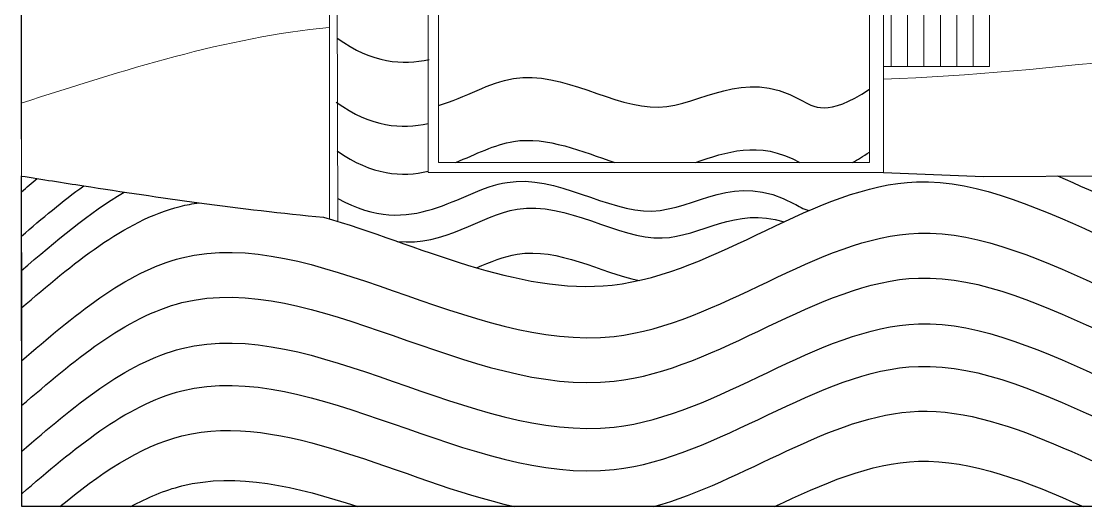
# Model space of a CAD drawing. Header units: millimetres. Extents: x 23333 to 28359, y 14545 to 18213.
# Drawn here: x 23333 to 24370, y 15614 to 16087 of the extents above; entities that cross this region are included whole.
import ezdxf

# ---------------------------------------------------------------- set-up
doc = ezdxf.new("R2010")
doc.units = ezdxf.units.MM
doc.layers.get('0').update_dxf_attribs({"lineweight": 18})
doc.layers.add('acqua', color=140, linetype='Continuous')
for name, color, linetype, lineweight in [('curve di livello', 6, 'Continuous', 18), ('pavimentazione esterna', 51, 'Continuous', 13), ('Wall', 7, 'Continuous', 20)]:
    doc.layers.add(name, color=color, linetype=linetype, lineweight=lineweight)

msp = doc.modelspace()

# ---------------------------------------------------------------- linework, layer by layer
for p, q in [((23333, 17220.4), (23333.3, 15614)), ((23641.3, 15891.7), (23639.4, 16439.2)), ((24159.4, 16439.2), (24159.4, 15949.2)), ((23332.9, 16098.1), (23332.9, 16006.9)), ((23332.9, 16006.9), (23333, 15936))]:
    msp.add_line(p, q)
at = {"layer": 'acqua'}
for p, q in [((23333.3, 15614), (23333, 15936)), ((23333.3, 15614), (23333, 15936)), ((24173, 15939.2), (24270.6, 15935.6)), ((24270.6, 15935.6), (24392.2, 15936)), ((24270.6, 15935.6), (24392.2, 15936)), ((25333, 15614), (23333.3, 15614)), ((25333, 15614), (23333.3, 15614))]:
    msp.add_line(p, q, dxfattribs=at)
for centre, radius, start, end in [((27276.7, 40702.9), 25079, 260.95259, 261.09313), ((27276.7, 40702.9), 25079, 260.95259, 261.09313), ((24278.1, 21552.7), 5695.4, 261.0672, 262.2103), ((24278.1, 21552.7), 5695.4, 261.0672, 262.2103), ((23913.2, 18888.3), 3006.1, 262.2182, 264.5471), ((23913.2, 18888.3), 3006.1, 262.2182, 264.5471)]:
    msp.add_arc(centre, radius, start, end, dxfattribs=at)
for points in [[(23640.6, 16070.1), (23675.4, 16045.5), (23704.4, 16043.6), (23730.3, 16049.5)], [(23639.7, 16007.8), (23674.5, 15983.2), (23703.5, 15981.3), (23729.4, 15987.2)], [(23989.9, 15949.2), (24019.6, 15958.8), (24050.5, 15971.5), (24091.5, 15949.2)], [(23640.6, 15960.4), (23675, 15936.5), (23703.8, 15934.7), (23729.4, 15940.5)], [(24142.8, 15949.2), (24147.8, 15951.8), (24153.3, 15955.1), (24159.4, 15959.2)], [(23333, 15920.4), (23338.1, 15924.8), (23343.3, 15929.2), (23348.4, 15933.5)], [(23333, 15920.4), (23338.1, 15924.8), (23343.3, 15929.2), (23348.4, 15933.5)], [(23333.1, 15877.5), (23353.1, 15894.6), (23373.3, 15911.6), (23393.7, 15926.4)], [(23333.1, 15877.5), (23353.1, 15894.6), (23373.3, 15911.6), (23393.7, 15926.4)], [(23333.1, 15843.9), (23366.5, 15872.4), (23399.1, 15900.3), (23433.1, 15920.3)], [(23333.1, 15843.9), (23366.5, 15872.4), (23399.1, 15900.3), (23433.1, 15920.3)]]:
    msp.add_open_spline(points, degree=3, dxfattribs=at)
for points, knots in [([(23739.4, 16004.5), (23765.7, 16012.5), (23837, 16056.8), (23958.3, 15965.4), (24042.4, 16050.4), (24118.5, 15992.9), (24159.4, 16020.5)], [1235.648579, 1235.648579, 1235.648579, 1235.648579, 1321.671715, 1498.557273, 1671.798003, 1709.401029, 1709.401029, 1709.401029, 1709.401029]), ([(23756.3, 15949.2), (23776, 15957.1), (23827.2, 15983.7), (23879.4, 15959.2), (23911.3, 15949.2)], [1254.475694, 1254.475694, 1254.475694, 1254.475694, 1321.671715, 1443.156853, 1443.156853, 1443.156853, 1443.156853]), ([(23627.5, 15895.8), (23718.5, 15869.8), (23925.4, 15763.9), (24226.2, 16034), (24511.5, 15755.6), (24694.9, 15874.7), (24748, 15897.3)], [332.204834, 332.204834, 332.204834, 332.204834, 613.855116, 927.042642, 1318.144685, 1489.112968, 1489.112968, 1489.112968, 1489.112968]), ([(23627.5, 15895.8), (23718.5, 15869.8), (23925.4, 15763.9), (24226.2, 16034), (24511.5, 15755.6), (24694.9, 15874.7), (24748, 15897.3)], [332.204834, 332.204834, 332.204834, 332.204834, 613.855116, 927.042642, 1318.144685, 1489.112968, 1489.112968, 1489.112968, 1489.112968]), ([(23641.3, 15914.1), (23713.9, 15873), (23807.3, 15973.3), (23951.9, 15864.3), (24030.7, 15943.9), (24094.9, 15903.7), (24100.6, 15902.3)], [1151.540945, 1151.540945, 1151.540945, 1151.540945, 1321.671715, 1498.557273, 1671.798003, 1684.913594, 1684.913594, 1684.913594, 1684.913594]), ([(24342.5, 15936), (24422.9, 15902), (24536.2, 15837.6), (24649.6, 15887.2), (24680.9, 15902.4)], [1067.948856, 1067.948856, 1067.948856, 1067.948856, 1318.144685, 1415.624607, 1415.624607, 1415.624607, 1415.624607]), ([(24342.5, 15936), (24422.9, 15902), (24536.2, 15837.6), (24649.6, 15887.2), (24680.9, 15902.4)], [1067.948856, 1067.948856, 1067.948856, 1067.948856, 1318.144685, 1415.624607, 1415.624607, 1415.624607, 1415.624607]), ([(23699.3, 15872.2), (23745.2, 15867.4), (23828.2, 15938.8), (23956.2, 15842.4), (24029, 15906.5), (24076.3, 15891.3)], [1191.189269, 1191.189269, 1191.189269, 1191.189269, 1321.671715, 1498.557273, 1651.565122, 1651.565122, 1651.565122, 1651.565122]), ([(23333.1, 15807.5), (23383, 15850.2), (23438.5, 15897.3), (23499.9, 15909), (23506.2, 15909.9)], [2.341674, 2.341674, 2.341674, 2.341674, 185.90905, 206.411504, 206.411504, 206.411504, 206.411504]), ([(23333.1, 15807.5), (23383, 15850.2), (23438.5, 15897.3), (23499.9, 15909), (23506.2, 15909.9)], [2.341674, 2.341674, 2.341674, 2.341674, 185.90905, 206.411504, 206.411504, 206.411504, 206.411504]), ([(23333.2, 15756.1), (23383.6, 15799.3), (23550.4, 15942), (23882.5, 15673.8), (24228, 15984.1), (24541.9, 15677.7), (24834, 15941.6), (24963.6, 15788), (25043.1, 15754.7)], [0.234676, 0.234676, 0.234676, 0.234676, 185.90905, 613.855116, 927.042642, 1318.144685, 1576.900583, 1822.418222, 1822.418222, 1822.418222, 1822.418222]), ([(23333.2, 15756.1), (23383.6, 15799.3), (23550.4, 15942), (23882.5, 15673.8), (24228, 15984.1), (24541.9, 15677.7), (24834, 15941.6), (24963.6, 15788), (25043.1, 15754.7)], [0.234676, 0.234676, 0.234676, 0.234676, 185.90905, 613.855116, 927.042642, 1318.144685, 1576.900583, 1822.418222, 1822.418222, 1822.418222, 1822.418222]), ([(23776.6, 15846.6), (23790.1, 15852.3), (23843.1, 15874.4), (23897.1, 15841.9), (23934.9, 15834.2)], [1273.941243, 1273.941243, 1273.941243, 1273.941243, 1321.671715, 1468.764658, 1468.764658, 1468.764658, 1468.764658]), ([(23776.6, 15846.6), (23790.1, 15852.3), (23843.1, 15874.4), (23897.1, 15841.9), (23934.9, 15834.2)], [1273.941243, 1273.941243, 1273.941243, 1273.941243, 1321.671715, 1468.764658, 1468.764658, 1468.764658, 1468.764658]), ([(23333.2, 15712.4), (23383.7, 15755.6), (23550.4, 15898.3), (23882.5, 15630.1), (24228, 15940.4), (24541.9, 15634), (24834, 15897.9), (24963.6, 15744.3), (25043.1, 15711)], [0.314982, 0.314982, 0.314982, 0.314982, 185.90905, 613.855116, 927.042642, 1318.144685, 1576.900583, 1822.437189, 1822.437189, 1822.437189, 1822.437189]), ([(23333.2, 15712.4), (23383.7, 15755.6), (23550.4, 15898.3), (23882.5, 15630.1), (24228, 15940.4), (24541.9, 15634), (24834, 15897.9), (24963.6, 15744.3), (25043.1, 15711)], [0.314982, 0.314982, 0.314982, 0.314982, 185.90905, 613.855116, 927.042642, 1318.144685, 1576.900583, 1822.437189, 1822.437189, 1822.437189, 1822.437189]), ([(23333.3, 15667.9), (23383.7, 15711.1), (23550.5, 15853.7), (23882.5, 15585.5), (24228, 15895.8), (24541.9, 15589.4), (24834, 15853.3), (24963.6, 15699.7), (25043.1, 15666.4)], [0.373872, 0.373872, 0.373872, 0.373872, 185.90905, 613.855116, 927.042642, 1318.144685, 1576.900583, 1822.440809, 1822.440809, 1822.440809, 1822.440809]), ([(23333.3, 15667.9), (23383.7, 15711.1), (23550.5, 15853.7), (23882.5, 15585.5), (24228, 15895.8), (24541.9, 15589.4), (24834, 15853.3), (24963.6, 15699.7), (25043.1, 15666.4)], [0.373872, 0.373872, 0.373872, 0.373872, 185.90905, 613.855116, 927.042642, 1318.144685, 1576.900583, 1822.440809, 1822.440809, 1822.440809, 1822.440809]), ([(23333.3, 15626.6), (23383.7, 15669.8), (23550.5, 15812.3), (23882.5, 15544.2), (24228, 15854.4), (24541.9, 15548), (24830.3, 15808.6), (24957.7, 15665.1), (25032.1, 15630)], [0.432763, 0.432763, 0.432763, 0.432763, 185.90905, 613.855116, 927.042642, 1318.144685, 1576.900583, 1811.01159, 1811.01159, 1811.01159, 1811.01159]), ([(23333.3, 15626.6), (23383.7, 15669.8), (23550.5, 15812.3), (23882.5, 15544.2), (24228, 15854.4), (24541.9, 15548), (24830.3, 15808.6), (24957.7, 15665.1), (25032.1, 15630)], [0.432763, 0.432763, 0.432763, 0.432763, 185.90905, 613.855116, 927.042642, 1318.144685, 1576.900583, 1811.01159, 1811.01159, 1811.01159, 1811.01159]), ([(23370.3, 15614), (23408.6, 15645.3), (23539.7, 15736.6), (23702, 15639.2), (23813.5, 15614)], [45.725203, 45.725203, 45.725203, 45.725203, 185.90905, 516.769109, 516.769109, 516.769109, 516.769109]), ([(23370.3, 15614), (23408.6, 15645.3), (23539.7, 15736.6), (23702, 15639.2), (23813.5, 15614)], [45.725203, 45.725203, 45.725203, 45.725203, 185.90905, 516.769109, 516.769109, 516.769109, 516.769109]), ([(23370.3, 15614), (23408.6, 15645.3), (23539.7, 15736.6), (23702, 15639.2), (23813.5, 15614)], [45.725203, 45.725203, 45.725203, 45.725203, 185.90905, 516.769109, 516.769109, 516.769109, 516.769109]), ([(23370.3, 15614), (23408.6, 15645.3), (23539.7, 15736.6), (23702, 15639.2), (23813.5, 15614)], [45.725203, 45.725203, 45.725203, 45.725203, 185.90905, 516.769109, 516.769109, 516.769109, 516.769109]), ([(23949.3, 15614), (24037.4, 15638.1), (24211.4, 15774.8), (24394.9, 15640.2), (24490.7, 15614)], [653.658208, 653.658208, 653.658208, 653.658208, 927.042642, 1221.60361, 1221.60361, 1221.60361, 1221.60361]), ([(23949.3, 15614), (24037.4, 15638.1), (24211.4, 15774.8), (24394.9, 15640.2), (24490.7, 15614)], [653.658208, 653.658208, 653.658208, 653.658208, 927.042642, 1221.60361, 1221.60361, 1221.60361, 1221.60361]), ([(23949.3, 15614), (24037.4, 15638.1), (24211.4, 15774.8), (24394.9, 15640.2), (24490.7, 15614)], [653.658208, 653.658208, 653.658208, 653.658208, 927.042642, 1221.60361, 1221.60361, 1221.60361, 1221.60361]), ([(23949.3, 15614), (24037.4, 15638.1), (24211.4, 15774.8), (24394.9, 15640.2), (24490.7, 15614)], [653.658208, 653.658208, 653.658208, 653.658208, 927.042642, 1221.60361, 1221.60361, 1221.60361, 1221.60361]), ([(24066.8, 15614), (24113.6, 15636.1), (24212.1, 15679.5), (24313.6, 15638), (24367.8, 15614)], [777.302226, 777.302226, 777.302226, 777.302226, 927.042642, 1095.083444, 1095.083444, 1095.083444, 1095.083444]), ([(24066.8, 15614), (24113.6, 15636.1), (24212.1, 15679.5), (24313.6, 15638), (24367.8, 15614)], [777.302226, 777.302226, 777.302226, 777.302226, 927.042642, 1095.083444, 1095.083444, 1095.083444, 1095.083444]), ([(23439.6, 15614), (23455.8, 15622.9), (23524.5, 15652.1), (23601, 15633.6), (23660.7, 15614)], [128.739534, 128.739534, 128.739534, 128.739534, 185.90905, 365.494072, 365.494072, 365.494072, 365.494072]), ([(23439.6, 15614), (23455.8, 15622.9), (23524.5, 15652.1), (23601, 15633.6), (23660.7, 15614)], [128.739534, 128.739534, 128.739534, 128.739534, 185.90905, 365.494072, 365.494072, 365.494072, 365.494072])]:
    msp.add_open_spline(points, degree=3, knots=knots, dxfattribs=at)
at = {"layer": 'curve di livello'}
msp.add_open_spline([(23332.9, 16006.9), (23432.8, 16039), (23532.6, 16071.1), (23633, 16080.5)], degree=3, dxfattribs=at)
msp.add_open_spline([(24173, 16030.3), (24341.8, 16035.1), (24633.1, 16094.3), (24922.6, 16024.8), (25043.1, 16024.6)], degree=3, knots=[851.89565, 851.89565, 851.89565, 851.89565, 1359.236516, 1723.307966, 1723.307966, 1723.307966, 1723.307966], dxfattribs=at)
at = {"layer": 'pavimentazione esterna'}
for p, q in [((24180.5, 16042.6), (24196.5, 16042.6)), ((24212.5, 16042.6), (24228.5, 16042.6)), ((24244.5, 16042.6), (24260.5, 16042.6))]:
    msp.add_line(p, q, dxfattribs=at)
for points in [[(24173, 16117.6), (24180.5, 16117.6), (24180.5, 16042.6), (24173, 16042.6)], [(24196.5, 16117.6), (24212.5, 16117.6), (24212.5, 16042.6), (24196.5, 16042.6), (24196.5, 16117.6)], [(24228.5, 16117.6), (24244.5, 16117.6), (24244.5, 16042.6), (24228.5, 16042.6), (24228.5, 16117.6)], [(24260.5, 16117.6), (24276.5, 16117.6), (24276.5, 16042.6), (24260.5, 16042.6), (24260.5, 16117.6)]]:
    msp.add_lwpolyline(points, dxfattribs=at)
at = {"layer": 'Wall'}
for p, q in [((23633.3, 15894.1), (23633, 16449.2)), ((24173, 16449.2), (24173, 15939.2)), ((23729.4, 15939.2), (23729.4, 16349.2)), ((23739.4, 15949.2), (23739.4, 16349.2)), ((24159.4, 15949.2), (23739.4, 15949.2)), ((23729.4, 15939.2), (24173, 15939.2)), ((23333.3, 15614), (25333, 15614.4))]:
    msp.add_line(p, q, dxfattribs=at)

doc.saveas('drawing.dxf')
